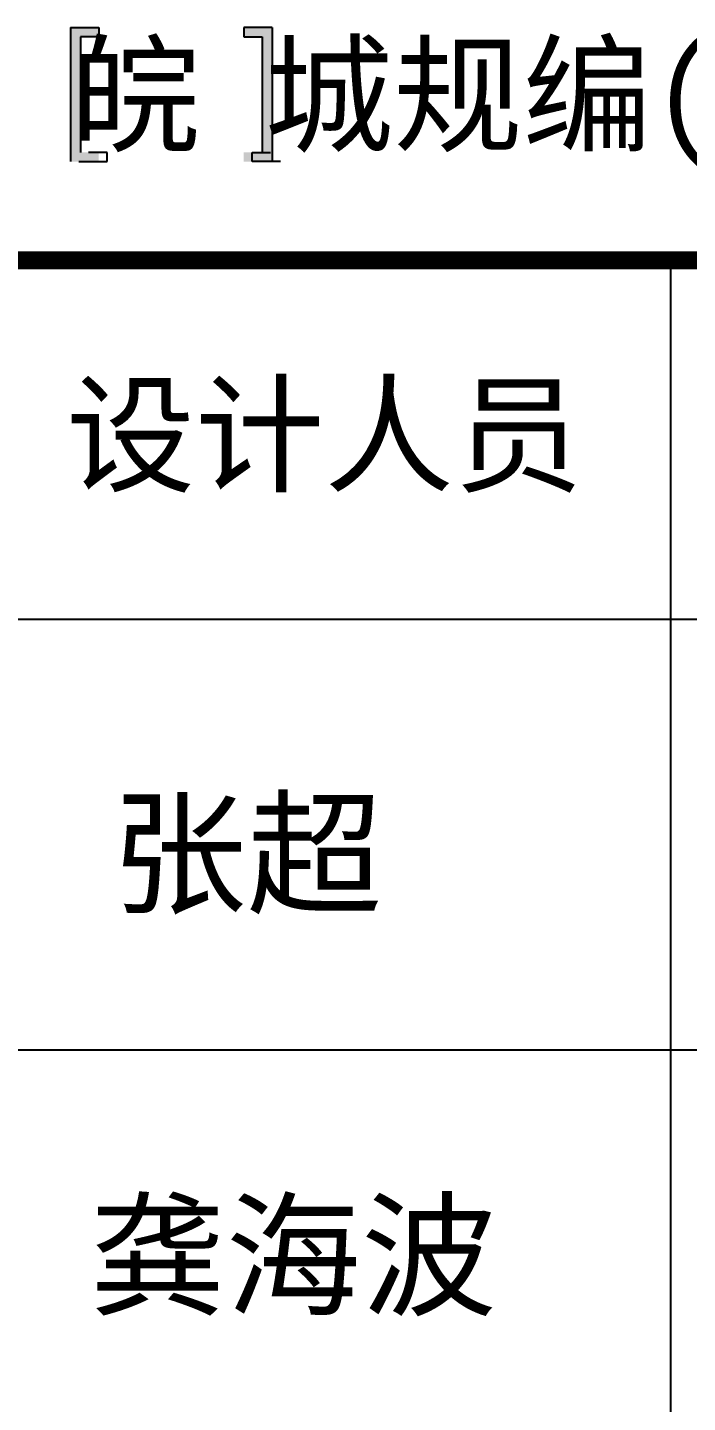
# Model space of a CAD drawing. Extents: x 69728788 to 150676229, y 20164216 to 43663798.
# Drawn here: x 75377737 to 75381400, y 20539322 to 20546956 of the extents above; entities that cross this region are included whole.
import ezdxf

# ---------------------------------------------------------------- set-up
doc = ezdxf.new("R2010")
doc.units = 0
doc.header["$LTSCALE"] = 1000
doc.header["$MEASUREMENT"] = 0
doc.layers.add('图框', color=253, linetype='CONTINUOUS')
doc.styles.add('STYLE-黑体', font='simhei.ttf')
doc.styles.add('黑体', font='simhei.ttf', dxfattribs={"width": 0.6, "height": 4.3})

msp = doc.modelspace()

# ---------------------------------------------------------------- hatches: boundary and pattern name
at = {"layer": '图框'}
for points in [[(75378030.4, 20546904.7), (75378132.9, 20546904.7), (75378132.9, 20546955.9), (75378085.6, 20546955.9), (75377975.1, 20546955.9), (75377975.1, 20546211.2), (75378085.6, 20546211.2), (75378132.9, 20546211.2), (75378132.9, 20546262.4), (75378030.4, 20546262.4)], [(75379040.4, 20546262.4), (75378937.8, 20546262.4), (75378937.8, 20546211.2), (75378985.2, 20546211.2), (75379095.6, 20546211.2), (75379095.6, 20546955.9), (75378985.2, 20546955.9), (75378937.8, 20546955.9), (75378937.8, 20546904.7), (75379040.4, 20546904.7)]]:
    msp.add_hatch(color=4, dxfattribs=at).paths.add_polyline_path(points)

# ---------------------------------------------------------------- linework, layer by layer
at = {"layer": '图框', "color": 4}
for p, q in [((75377975.1, 20546955.9), (75378085.6, 20546955.9)), ((75377975.1, 20546955.9), (75377975.1, 20546211.2)), ((75378085.6, 20546955.9), (75378132.9, 20546955.9)), ((75378132.9, 20546955.9), (75378132.9, 20546904.7)), ((75378985.2, 20546955.9), (75378937.8, 20546955.9)), ((75378937.8, 20546955.9), (75378937.8, 20546904.7)), ((75379095.6, 20546955.9), (75378985.2, 20546955.9)), ((75379095.6, 20546955.9), (75379095.6, 20546211.2)), ((75378132.9, 20546904.7), (75378030.4, 20546904.7)), ((75378030.4, 20546904.7), (75378030.4, 20546262.4)), ((75378937.8, 20546904.7), (75379040.4, 20546904.7)), ((75379040.4, 20546904.7), (75379040.4, 20546262.4)), ((75378178.9, 20546262.4), (75378076.3, 20546262.4)), ((75378178.9, 20546211.2), (75378178.9, 20546262.4)), ((75378983.8, 20546211.2), (75378983.8, 20546262.4)), ((75378983.8, 20546262.4), (75379086.3, 20546262.4)), ((75378021.1, 20546211.2), (75378131.5, 20546211.2)), ((75378131.5, 20546211.2), (75378178.9, 20546211.2)), ((75379031.1, 20546211.2), (75378983.8, 20546211.2)), ((75379141.6, 20546211.2), (75379031.1, 20546211.2))]:
    msp.add_line(p, q, dxfattribs=at)
at = {"layer": '图框', "color": 0}
for p, q in [((75373338.9, 20543671.2), (75385357.4, 20543671.2)), ((75373338.9, 20543671.2), (75385357.4, 20543671.2)), ((75373338.9, 20541280.8), (75385357.4, 20541280.8))]:
    msp.add_line(p, q, dxfattribs=at)
at = {"layer": '图框', "color": 0, "const_width": 100}
msp.add_lwpolyline([(75373338.9, 20545663.2), (75385357.4, 20545663.2), (75385357.4, 20525344.8), (75373338.9, 20525344.8)], close=True, dxfattribs=at)
at = {"layer": '图框', "color": 0}
for points in [[(75381306.9, 20543671.2), (75381306.9, 20545663.2)], [(75381306.9, 20532117.6), (75381306.9, 20543671.2)]]:
    msp.add_lwpolyline(points, dxfattribs=at)

# ---------------------------------------------------------------- texts
at = {"layer": '图框', "color": 4}
for s, height, style, p in [('证书编号：皖 城规编(162037)', 525.888, '黑体', (75374388.8, 20546320.1)), ('张超', 552.18, 'STYLE-黑体', (75378200.5, 20542093.8)), ('龚海波', 552.18, 'STYLE-黑体', (75378082.4, 20539862.1))]:
    msp.add_text(s, height=height, dxfattribs=dict(at, style=style)).set_placement(p)
at = {"layer": '图框', "color": 0, "style": 'STYLE-黑体'}
msp.add_text('设计人员', height=525.89, dxfattribs=at).set_placement((75377950.5, 20544432.9))

doc.saveas('drawing.dxf')
